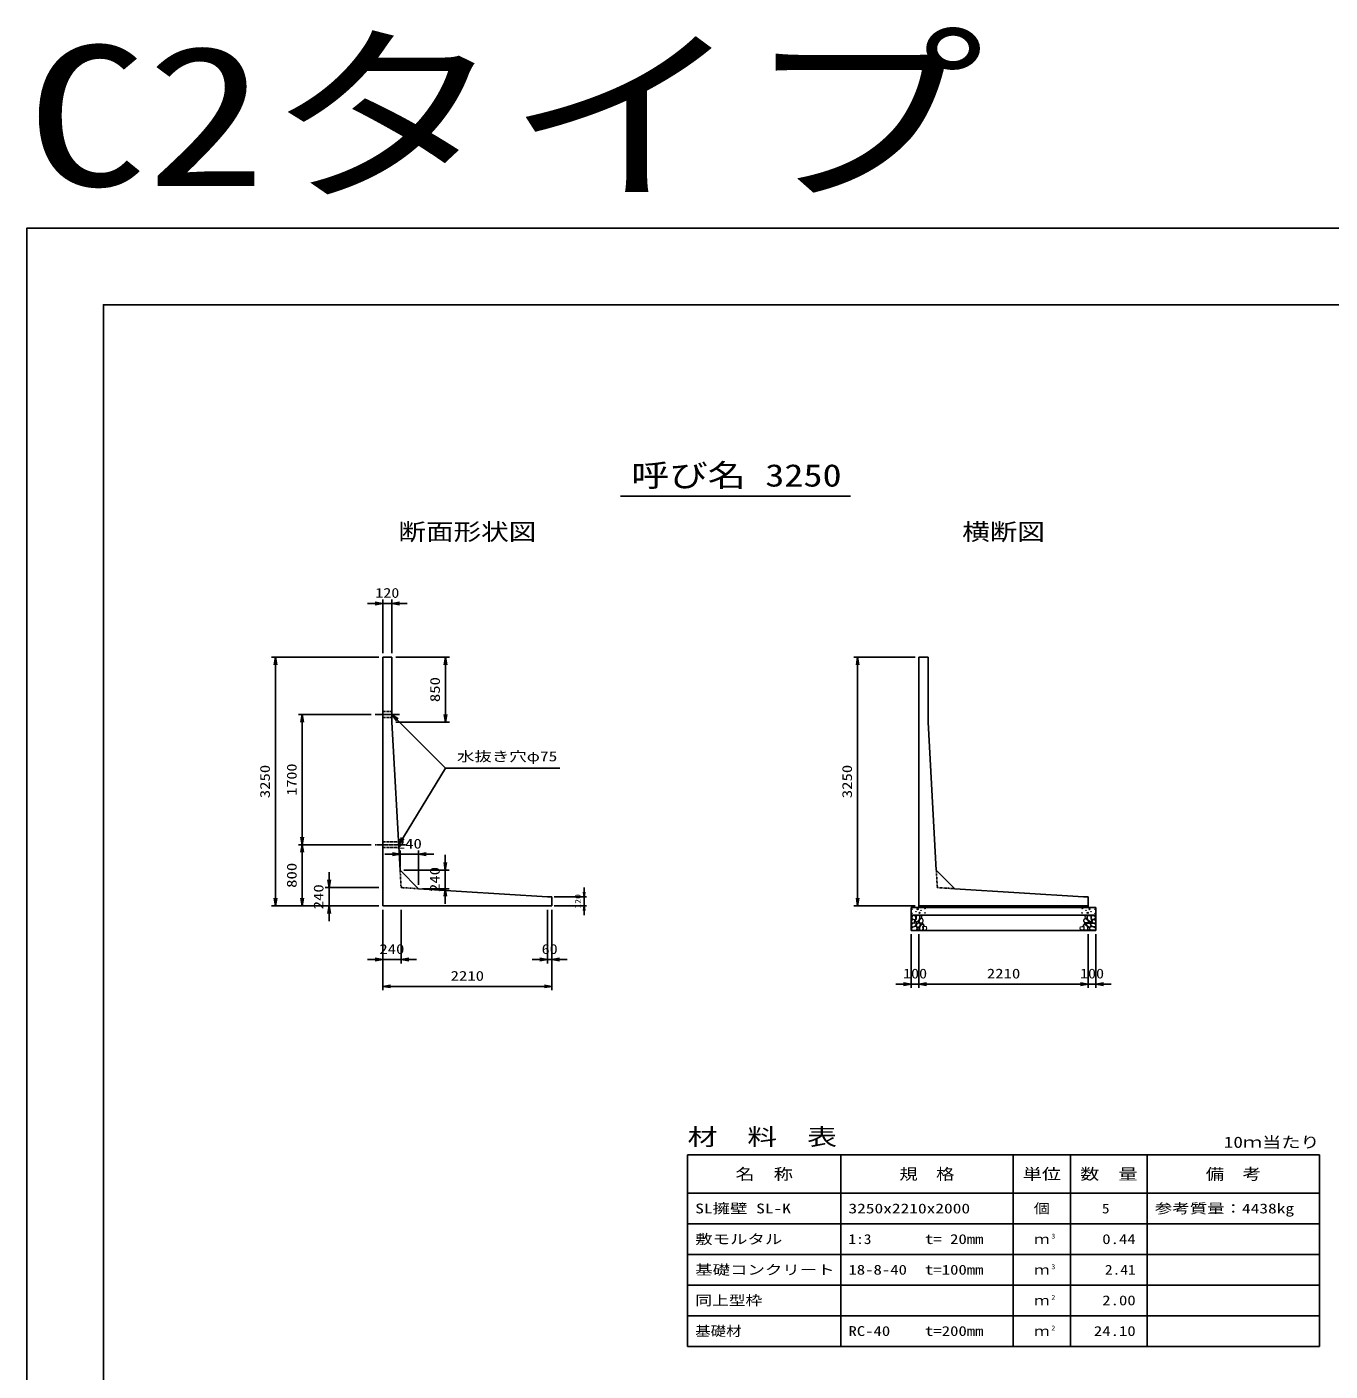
# Model space of a CAD drawing. Units: millimetres at full size. Extents: x 0 to 42050, y 0 to 32328.
# Drawn here: x 0 to 17013, y 14777 to 32328 of the extents above; entities that cross this region are included whole.
import ezdxf
from ezdxf.enums import TextEntityAlignment as Align

# ---------------------------------------------------------------- set-up
doc = ezdxf.new("R2010")
doc.units = ezdxf.units.MM
doc.linetypes.add('CHAIN', pattern=[18.5, 12, -1.5, 3.5, -1.5])
doc.linetypes.add('DASHED_SPACED', pattern=[12, 6, -6])
for name, color, linetype, lineweight in [('D-BMK', 2, 'CHAIN', 25), ('D-DCR-HCHn', 4, 'Continuous', 9), ('D-MTR-FRAM', 7, 'Continuous', 25), ('D-MTR-LINE', 7, 'Continuous', 25), ('D-STR-DIM', 7, 'Continuous', 25), ('D-STR-STRn', 1, 'Continuous', 25), ('D-STR-TXT', 7, 'Continuous', 25), ('D-TTL', 2, 'Continuous', 25), ('D-TTL-TXT', 7, 'Continuous', 25)]:
    doc.layers.add(name, color=color, linetype=linetype, lineweight=lineweight)
doc.layers.add('D-MTR', color=7, linetype='Continuous')
doc.layers.add('D-MTR-TXT', color=7, linetype='Continuous')
doc.styles.add('ＭＳ ゴシック', font='')
doc.styles.get('ＭＳ ゴシック').set_extended_font_data('MS Gothic')

# ---------------------------------------------------------------- blocks, each defined once
blk = doc.blocks.new('open_arrow')
at = {"color": 0, "linetype": 'Continuous', "lineweight": -2}
blk.add_lwpolyline([(7.5, 1.25), (0, 0), (7.5, -1.25)], dxfattribs=at)

msp = doc.modelspace()

# ---------------------------------------------------------------- linework, layer by layer
at = {"layer": 'D-BMK'}
for p, q in [((4865, 23350), (4545, 23350)), ((4953.889, 21650), (4545, 21650))]:
    msp.add_line(p, q, dxfattribs=at)
at = {"layer": 'D-DCR-HCHn'}
for points in [[(11596.198, 20721.594), (11575.395, 20726.217), (11556.904, 20716.971), (11554.592, 20696.168), (11559.215, 20679.988), (11582.33, 20673.053), (11598.51, 20673.053), (11605.444, 20684.611), (11605.444, 20710.037)], [(11614.69, 20723.906), (11607.756, 20703.102), (11610.067, 20679.988), (11593.887, 20654.562), (11614.69, 20643.005), (11637.805, 20654.562), (11651.673, 20673.053), (11656.296, 20703.102), (11651.673, 20719.283), (11637.805, 20726.217)], [(11658.608, 20719.283), (11658.608, 20691.545), (11670.165, 20684.611), (11681.722, 20691.545), (11684.034, 20707.725), (11681.722, 20721.594), (11665.542, 20726.217)], [(13841.392, 20719.283), (13841.392, 20691.545), (13829.835, 20684.611), (13818.278, 20691.545), (13815.966, 20707.725), (13818.278, 20721.594), (13834.458, 20726.217)], [(13885.31, 20723.906), (13892.244, 20703.102), (13889.933, 20679.988), (13906.113, 20654.562), (13885.31, 20643.005), (13862.195, 20654.562), (13848.327, 20673.053), (13843.704, 20703.102), (13848.327, 20719.283), (13862.195, 20726.217)], [(13903.802, 20721.594), (13924.605, 20726.217), (13943.096, 20716.971), (13945.408, 20696.168), (13940.785, 20679.988), (13917.67, 20673.053), (13901.49, 20673.053), (13894.556, 20684.611), (13894.556, 20710.037)], [(11552.281, 20663.808), (11545.346, 20643.005), (11554.592, 20629.136), (11577.707, 20626.824), (11593.488, 20633.599), (11586.952, 20649.939), (11591.575, 20659.185), (11582.33, 20668.431), (11568.461, 20673.053)], [(11596.155, 20587.009), (11613.277, 20612.692), (11611.137, 20619.112), (11587.594, 20625.533), (11566.192, 20623.393), (11551.21, 20610.551), (11549.07, 20595.57), (11551.21, 20580.588), (11568.332, 20576.308)], [(11604.716, 20533.503), (11619.698, 20539.924), (11623.978, 20561.326), (11615.417, 20576.308), (11600.435, 20580.588), (11581.173, 20578.448), (11559.771, 20569.887), (11549.07, 20557.045), (11549.07, 20542.064), (11555.49, 20533.503), (11581.173, 20535.643)], [(11619.313, 20643.005), (11607.756, 20633.759), (11612.379, 20626.824), (11628.559, 20626.824), (11635.493, 20629.136), (11640.116, 20638.382), (11633.182, 20645.316)], [(11656.082, 20587.009), (11666.783, 20612.692), (11658.222, 20623.393), (11632.539, 20623.393), (11621.838, 20619.112), (11611.137, 20604.131), (11611.137, 20591.289), (11621.838, 20574.167), (11634.679, 20572.027)], [(11651.801, 20539.924), (11651.801, 20565.606), (11641.1, 20572.027), (11630.399, 20565.606), (11628.259, 20550.625), (11630.399, 20537.783), (11645.381, 20533.503)], [(11653.985, 20668.431), (11642.427, 20640.693), (11651.673, 20629.136), (11679.411, 20629.136), (11690.968, 20633.759), (11702.525, 20649.939), (11702.525, 20663.808), (11690.968, 20682.299), (11677.099, 20684.611)], [(11692.466, 20535.643), (11698.886, 20554.905), (11696.746, 20576.308), (11711.728, 20599.85), (11692.466, 20610.551), (11671.063, 20599.85), (11658.222, 20582.728), (11653.941, 20554.905), (11658.222, 20539.924), (11671.063, 20533.503)], [(11688.185, 20610.551), (11698.886, 20619.112), (11694.606, 20625.533), (11679.624, 20625.533), (11673.204, 20623.393), (11668.923, 20614.832), (11675.344, 20608.411)], [(11709.588, 20537.783), (11728.85, 20533.503), (11745.972, 20542.064), (11748.112, 20561.326), (11743.831, 20576.308), (11722.429, 20582.728), (11707.447, 20582.728), (11701.027, 20572.027), (11701.027, 20548.484)], [(13790.412, 20537.783), (13771.15, 20533.503), (13754.028, 20542.064), (13751.888, 20561.326), (13756.169, 20576.308), (13777.571, 20582.728), (13792.553, 20582.728), (13798.973, 20572.027), (13798.973, 20548.484)], [(13807.534, 20535.643), (13801.114, 20554.905), (13803.254, 20576.308), (13788.272, 20599.85), (13807.534, 20610.551), (13828.937, 20599.85), (13841.778, 20582.728), (13846.059, 20554.905), (13841.778, 20539.924), (13828.937, 20533.503)], [(13846.015, 20668.431), (13857.573, 20640.693), (13848.327, 20629.136), (13820.589, 20629.136), (13809.032, 20633.759), (13797.475, 20649.939), (13797.475, 20663.808), (13809.032, 20682.299), (13822.901, 20684.611)], [(13811.815, 20610.551), (13801.114, 20619.112), (13805.394, 20625.533), (13820.376, 20625.533), (13826.796, 20623.393), (13831.077, 20614.832), (13824.656, 20608.411)], [(13843.918, 20587.009), (13833.217, 20612.692), (13841.778, 20623.393), (13867.461, 20623.393), (13878.162, 20619.112), (13888.863, 20604.131), (13888.863, 20591.289), (13878.162, 20574.167), (13865.321, 20572.027)], [(13848.199, 20539.924), (13848.199, 20565.606), (13858.9, 20572.027), (13869.601, 20565.606), (13871.741, 20550.625), (13869.601, 20537.783), (13854.619, 20533.503)], [(13880.687, 20643.005), (13892.244, 20633.759), (13887.621, 20626.824), (13871.441, 20626.824), (13864.507, 20629.136), (13859.884, 20638.382), (13866.818, 20645.316)], [(13895.284, 20533.503), (13880.302, 20539.924), (13876.022, 20561.326), (13884.583, 20576.308), (13899.565, 20580.588), (13918.827, 20578.448), (13940.229, 20569.887), (13950.93, 20557.045), (13950.93, 20542.064), (13944.51, 20533.503), (13918.827, 20535.643)], [(13903.845, 20587.009), (13886.723, 20612.692), (13888.863, 20619.112), (13912.406, 20625.533), (13933.808, 20623.393), (13948.79, 20610.551), (13950.93, 20595.57), (13948.79, 20580.588), (13931.668, 20576.308)], [(13947.719, 20663.808), (13954.654, 20643.005), (13945.408, 20629.136), (13922.293, 20626.824), (13906.512, 20633.599), (13913.048, 20649.939), (13908.425, 20659.185), (13917.67, 20668.431), (13931.539, 20673.053)]]:
    msp.add_lwpolyline(points, close=True, dxfattribs=at)
for centre, radius in [((11555.727, 20807.43), 3), ((11556.869, 20753.919), 3), ((11607.292, 20775.761), 3), ((11628.336, 20807.43), 7.5), ((11651.664, 20759.97), 7.5), ((11672.708, 20791.639), 3), ((11723.131, 20813.481), 3), ((11724.273, 20759.97), 3), ((13775.727, 20759.97), 3), ((13776.869, 20813.481), 3), ((13827.292, 20791.639), 3), ((13848.336, 20759.97), 7.5), ((13871.664, 20807.43), 7.5), ((13892.708, 20775.761), 3), ((13943.131, 20753.919), 3), ((13944.273, 20807.43), 3)]:
    msp.add_circle(centre, radius, dxfattribs=at)
at = {"layer": 'D-MTR-FRAM'}
for p, q in [((8625, 17600), (16875, 17600)), ((8625, 17600), (8625, 15100)), ((16875, 17600), (16875, 15100)), ((8625, 15100), (16875, 15100))]:
    msp.add_line(p, q, dxfattribs=at)
at = {"layer": 'D-MTR-LINE'}
for p, q in [((10625, 17600), (10625, 15100)), ((12875, 17600), (12875, 15100)), ((13625, 17600), (13625, 15100)), ((14625, 17600), (14625, 15100)), ((8625, 17100), (16875, 17100)), ((8625, 16700), (16875, 16700)), ((8625, 16300), (16875, 16300)), ((8625, 15900), (16875, 15900)), ((8625, 15500), (16875, 15500))]:
    msp.add_line(p, q, dxfattribs=at)
at = {"layer": 'D-STR-DIM'}
for p, q in [((4445, 24800), (4965, 24800)), ((4645, 24150), (4645, 24850)), ((4765, 24150), (4765, 24850)), ((4595, 24100), (3195, 24100)), ((3245, 20850), (3245, 24100)), ((4815, 24100), (5515, 24100)), ((5465, 24100), (5465, 23250)), ((11595, 24100), (10795, 24100)), ((10845, 20850), (10845, 24100)), ((4495, 23350), (3545, 23350)), ((3595, 21650), (3595, 23350)), ((4815, 23250), (5515, 23250)), ((4495, 21650), (3545, 21650)), ((4495, 21650), (3545, 21650)), ((3595, 20850), (3595, 21650)), ((5312.461, 21525.709), (4672.461, 21525.709)), ((4872.461, 21365.709), (4872.461, 21575.709)), ((5112.461, 21125.709), (5112.461, 21575.709)), ((5462.461, 21515.709), (5462.461, 20875.709)), ((3945, 20650), (3945, 21290)), ((4922.461, 21315.709), (5512.461, 21315.709)), ((4595, 21090), (3895, 21090)), ((5162.461, 21075.709), (5512.461, 21075.709)), ((7275, 20730), (7275, 21090)), ((6885, 20970), (7305, 20970)), ((4595, 20850), (3195, 20850)), ((4595, 20850), (3545, 20850)), ((4595, 20850), (3895, 20850)), ((4645, 20800), (4645, 20100)), ((4645, 20800), (4645, 19750)), ((4885, 20800), (4885, 20100)), ((6795, 20800), (6795, 20100)), ((6855, 20800), (6855, 19750)), ((6855, 20800), (6855, 20100)), ((6885, 20850), (7305, 20850)), ((11595, 20850), (10795, 20850)), ((11545, 20480), (11545, 19780)), ((11645, 20480), (11645, 19780)), ((11645, 20480), (11645, 19780)), ((13855, 20480), (13855, 19780)), ((13855, 20480), (13855, 19780)), ((13955, 20480), (13955, 19780)), ((4445, 20150), (5085, 20150)), ((7055, 20150), (6595, 20150)), ((4645, 19800), (6855, 19800)), ((11845, 19830), (11345, 19830)), ((11645, 19830), (13855, 19830)), ((13655, 19830), (14155, 19830))]:
    msp.add_line(p, q, dxfattribs=at)
at = {"layer": 'D-STR-STRn'}
for p, q in [((4645, 20850), (4645, 24100)), ((4645, 24100), (4765, 24100)), ((4765, 24100), (4765, 23250)), ((11645, 20850), (11645, 24100)), ((11645, 24100), (11765, 24100)), ((11765, 24100), (11765, 23250)), ((4872.461, 21315.709), (4765, 23250)), ((11872.461, 21315.709), (11765, 23250)), ((5112.461, 21075.709), (4872.461, 21315.709)), ((12112.461, 21075.709), (11872.461, 21315.709)), ((5112.461, 21075.709), (6795, 20970)), ((12112.461, 21075.709), (13795, 20970)), ((6855, 20970), (6795, 20970)), ((6855, 20850), (6855, 20970)), ((13855, 20970), (13795, 20970)), ((13855, 20850), (13855, 20970)), ((4645, 20850), (6855, 20850)), ((11545, 20530), (11545, 20830)), ((11545, 20830), (13955, 20830)), ((11545, 20730), (13955, 20730)), ((11645, 20850), (13855, 20850)), ((11645, 20850), (11645, 20830)), ((13855, 20850), (13855, 20830)), ((13955, 20830), (13955, 20530)), ((11545, 20530), (13955, 20530))]:
    msp.add_line(p, q, dxfattribs=at)
at = {"layer": 'D-STR-STRn', "linetype": 'DASHED_SPACED'}
for p, q in [((4645, 23387.5), (4765, 23387.5)), ((4645, 23312.5), (4765, 23312.5)), ((4645, 21687.5), (4851.806, 21687.5)), ((4645, 21612.5), (4855.972, 21612.5))]:
    msp.add_line(p, q, dxfattribs=at)
at = {"layer": 'D-STR-STRn', "color": 2, "linetype": 'DASHED_SPACED'}
for p, q in [((4885, 21090), (4872.461, 21315.709)), ((11885, 21090), (11872.461, 21315.709)), ((4885, 21090), (5112.461, 21075.709)), ((11885, 21090), (12112.461, 21075.709))]:
    msp.add_line(p, q, dxfattribs=at)
at = {"layer": 'D-STR-TXT'}
msp.add_line((4853.889, 21650), (5465, 22650), dxfattribs=at)
msp.add_lwpolyline([(4765, 23350), (5465, 22650), (5565, 22650), (6955.482, 22650)], dxfattribs=at)
at = {"layer": 'D-TTL'}
for points in [[(0, 0), (42050, 0), (42050, 29700), (0, 29700)], [(1000, 1000), (41050, 1000), (41050, 28700), (1000, 28700)]]:
    msp.add_lwpolyline(points, close=True, dxfattribs=at)
at = {"layer": 'D-TTL-TXT'}
msp.add_line((7750, 26200), (10750, 26200), dxfattribs=at)

# ---------------------------------------------------------------- block references
at = {"layer": 'D-STR-DIM'}
for p, xscale, yscale, rotation in [((4645, 24800), 13.3, 13.3, 180), ((3245, 24100), 13.3, 13.3, 270), ((5465, 24100), 13.3, 13.3, 270), ((10845, 24100), 13.3, 13.3, 270), ((3595, 23350), 13.3, 13.3, 270), ((5465, 23250), 13.3, 13.3, 90), ((3595, 21650), 13.3, 13.3, 90), ((3595, 21650), 13.3, 13.3, 270), ((4872.461, 21525.709), 13.3, 13.3, 180), ((5462.461, 21315.709), 13.3, 13.3, 90), ((3945, 21090), 13.3, 13.3, 90), ((5462.461, 21075.709), 13.3, 13.3, 270), ((3245, 20850), 13.3, 13.3, 90), ((3595, 20850), 13.3, 13.3, 90), ((7275, 20970), 8, 8, 90), ((10845, 20850), 13.3, 13.3, 90), ((3945, 20850), 13.3, 13.3, 270), ((7275, 20850), 8, 8, 270), ((4645, 20150), 13.3, 13.3, 180), ((6795, 20150), 13.3, 13.3, 180), ((11545, 19830), 13.3, 13.3, 180), ((13855, 19830), 13.3, 13.3, 180), ((13855, 19830), 13.3, 13.3, 180), ((6855, 19800), 13.3, 13.3, 180)]:
    msp.add_blockref('open_arrow', p, dxfattribs=dict(at, xscale=xscale, yscale=yscale, rotation=rotation))
at = {"layer": 'D-STR-DIM', "xscale": 13.3, "yscale": 13.3}
for p in [(4765, 24800), (5112.461, 21525.709), (4885, 20150), (6855, 20150), (11645, 19830), (11645, 19830), (13955, 19830), (4645, 19800)]:
    msp.add_blockref('open_arrow', p, dxfattribs=at)
at = {"layer": 'D-STR-TXT', "xscale": 13.3, "yscale": 13.3}
for p, rotation in [((4765, 23350), 315), ((4853.889, 21650), 58.6)]:
    msp.add_blockref('open_arrow', p, dxfattribs=dict(at, rotation=rotation))

# ---------------------------------------------------------------- texts
at = {"layer": 'D-MTR', "style": 'ＭＳ ゴシック', "width": 1.3}
msp.add_text('材\u3000料\u3000表', height=219.9, dxfattribs=at).set_placement((8625, 17660), align=Align.BOTTOM_LEFT)
at = {"layer": 'D-MTR', "style": 'ＭＳ ゴシック', "width": 1.25}
msp.add_text('10ｍ当たり', height=146.6, dxfattribs=at).set_placement((16875, 17648.333), align=Align.BOTTOM_RIGHT)
at = {"layer": 'D-MTR-TXT', "style": 'ＭＳ ゴシック'}
for s, height, width, p in [('名\u3000称', 146.6, 1.25, (9625, 17350)), ('規\u3000格', 146.6, 1.2, (11750, 17350)), ('単位', 146.6, 1.25, (13250, 17350)), ('数\u3000量', 146.6, 1.25, (14125, 17350)), ('備\u3000考', 146.6, 1.2, (15750, 17350)), ('個', 128.3, 1.2, (13250, 16900)), ('ｍ', 128.3, 1.15, (13250, 16500)), ('ｍ', 128.3, 1.15, (13250, 16100)), ('ｍ', 128.3, 1.15, (13250, 15700)), ('ｍ', 128.3, 1.15, (13250, 15300))]:
    msp.add_text(s, height=height, dxfattribs=dict(at, width=width)).set_placement(p, align=Align.MIDDLE_CENTER)
for s, width, p in [('SL擁壁 SL-K', 1.3, (8725, 16900)), ('3250x2210x2000', 1.3, (10725, 16900)), ('参考質量：4438kg', 1.3, (14725, 16900)), ('敷モルタル', 1.3, (8725, 16500)), ('1:3', 1.15, (10725, 16500)), ('t= 20mm', 1.25, (11725, 16500)), ('基礎コンクリート', 1.3, (8725, 16100)), ('18-8-40', 1.25, (10725, 16100)), ('t=100mm', 1.25, (11725, 16100)), ('同上型枠', 1.25, (8725, 15700)), ('基礎材', 1.15, (8725, 15300)), ('RC-40', 1.25, (10725, 15300)), ('t=200mm', 1.25, (11725, 15300))]:
    msp.add_text(s, height=128.3, dxfattribs=dict(at, width=width)).set_placement(p, align=Align.MIDDLE_LEFT)
for s, width, p in [('5', 1.15, (14133.883, 16900)), ('0.44', 1.25, (14475, 16500)), ('2.41', 1.15, (14475, 16100)), ('2.00', 1.25, (14475, 15700)), ('24.10', 1.25, (14475, 15300))]:
    msp.add_text(s, height=128.3, dxfattribs=dict(at, width=width)).set_placement(p, align=Align.MIDDLE_RIGHT)
at = {"layer": 'D-MTR-TXT', "style": 'ＭＳ ゴシック', "width": 1.15}
for s, p in [('3', (13375, 16488.333)), ('3', (13375, 16088.333)), ('2', (13375, 15688.333)), ('2', (13375, 15288.333))]:
    msp.add_text(s, height=64.15, dxfattribs=at).set_placement(p, align=Align.BOTTOM_LEFT)
at = {"layer": 'D-STR-DIM', "style": 'ＭＳ ゴシック'}
for s, width, p in [('120', 1.2, (4705, 24937.5)), ('240', 1.25, (4992.461, 21663.209)), ('240', 1.25, (4765, 20287.5)), ('60', 1.2, (6825, 20287.5)), ('100', 1.2, (11595, 19967.5)), ('2210', 1.25, (12750, 19967.5)), ('100', 1.2, (13905, 19967.5)), ('2210', 1.25, (5750, 19937.5))]:
    msp.add_text(s, height=128.3, dxfattribs=dict(at, width=width)).set_placement(p, align=Align.MIDDLE_CENTER)
for s, height, width, p in [('850', 128.3, 1.25, (5327.5, 23675)), ('3250', 128.3, 1.25, (3107.5, 22475)), ('1700', 128.3, 1.2, (3457.5, 22500)), ('3250', 128.3, 1.25, (10707.5, 22475)), ('800', 128.3, 1.25, (3457.5, 21250)), ('240', 128.3, 1.25, (5324.961, 21195.709)), ('240', 128.3, 1.25, (3807.5, 20970)), ('120', 76.98, 1.2, (7192.5, 20910))]:
    msp.add_text(s, height=height, rotation=90, dxfattribs=dict(at, width=width)).set_placement(p, align=Align.MIDDLE_CENTER)
at = {"layer": 'D-STR-TXT', "style": 'ＭＳ ゴシック', "width": 1.3}
msp.add_text('水抜き穴φ75', height=128.3, dxfattribs=at).set_placement((5615, 22700), align=Align.BOTTOM_LEFT)
at = {"layer": 'D-TTL-TXT', "style": 'ＭＳ ゴシック', "width": 1.25}
msp.add_text('C2タイプ', height=1833, dxfattribs=at).set_placement((0, 29700), align=Align.BOTTOM_LEFT)
at = {"layer": 'D-TTL-TXT', "style": 'ＭＳ ゴシック'}
for s, height, width, p in [('呼び名', 293.3, 1.25, (8637.5, 26237.5)), ('3250', 293.3, 1.25, (10137.5, 26237.5)), ('断面形状図', 219.9, 1.2, (5750, 25560)), ('横断図', 219.9, 1.2, (12750, 25560))]:
    msp.add_text(s, height=height, dxfattribs=dict(at, width=width)).set_placement(p, align=Align.BOTTOM_CENTER)

doc.saveas('drawing.dxf')
